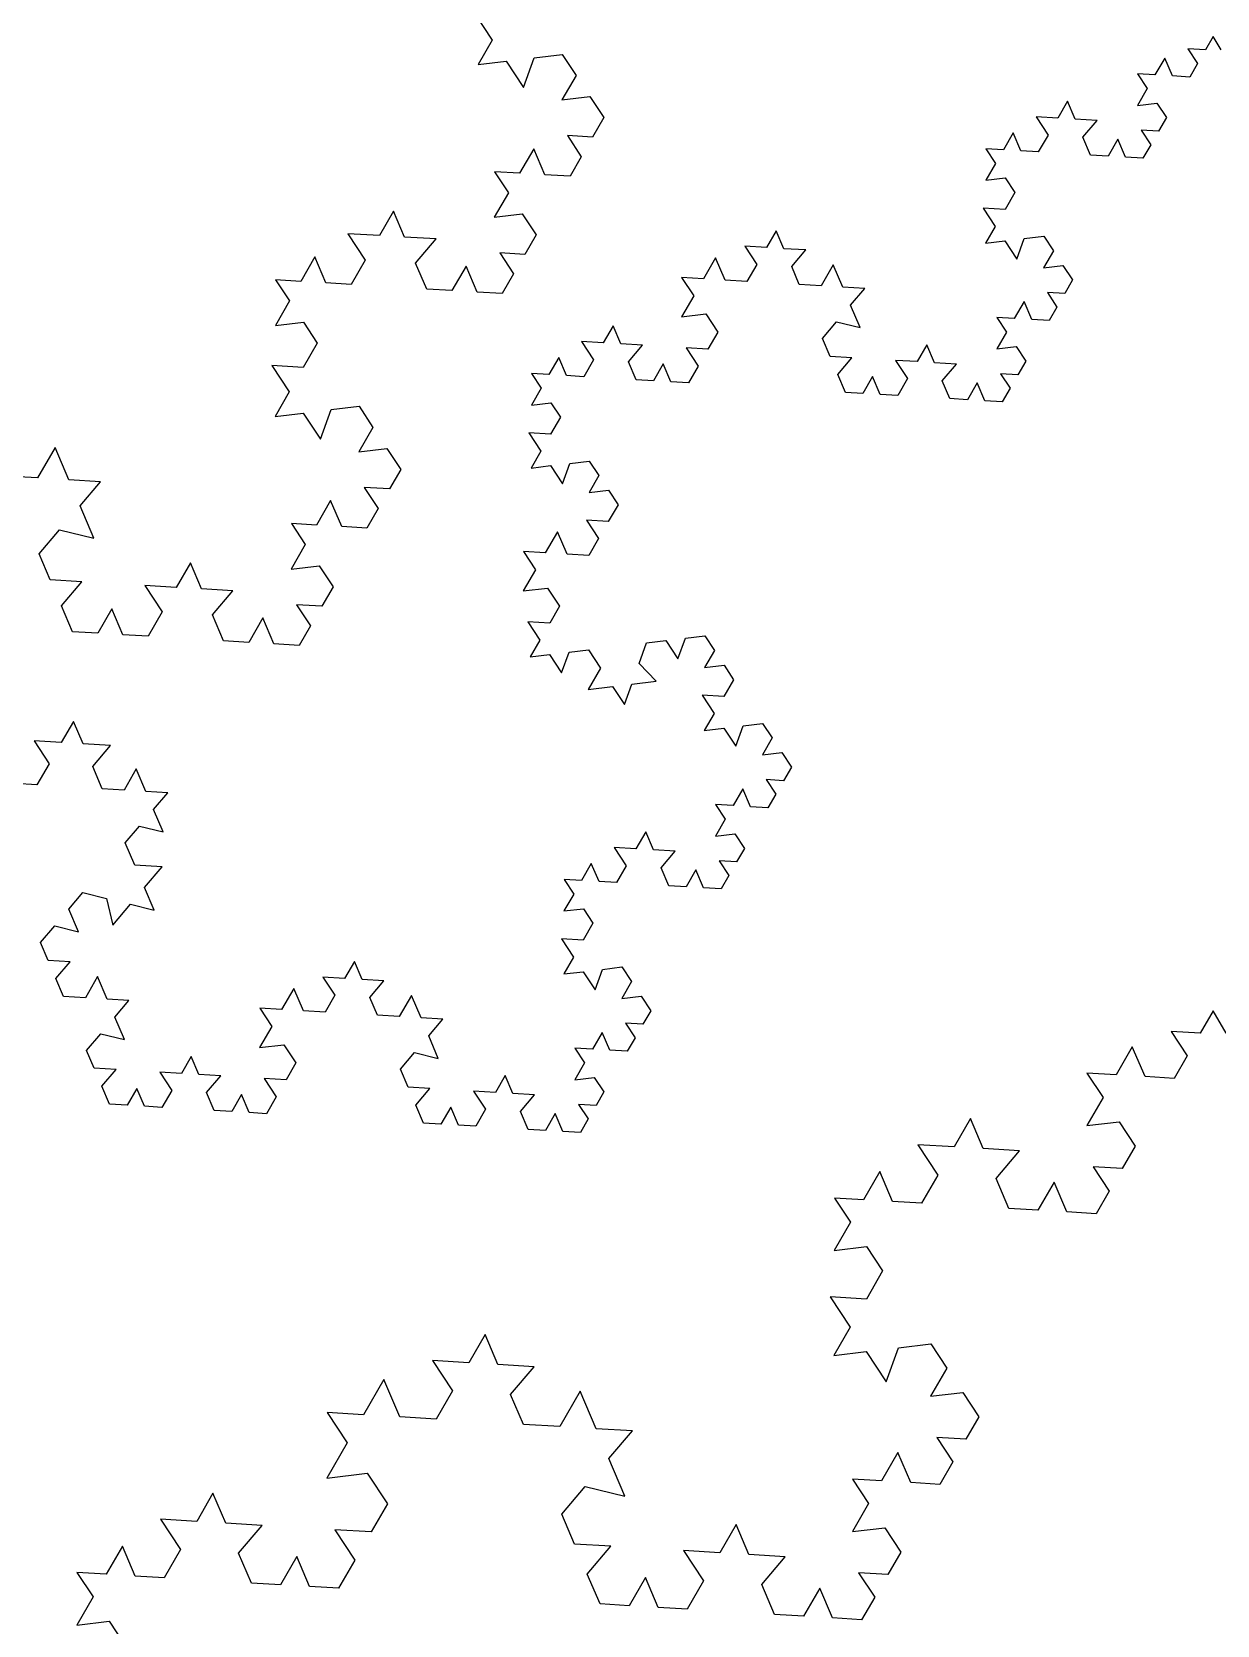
# Model space of a CAD drawing. Header units: inches. Extents: x 15 to 91, y 8 to 301.
# Drawn here: x 49.213 to 52.022, y 250.235 to 254.012 of the extents above; entities that cross this region are included whole.
import ezdxf

# ---------------------------------------------------------------- set-up
doc = ezdxf.new("R2010")
doc.units = ezdxf.units.IN
doc.header["$MEASUREMENT"] = 0
doc.layers.add('2 - Engrave - Shallow (VECTOR)', color=1, linetype='Continuous', true_color=0xff0000)

msp = doc.modelspace()

# ---------------------------------------------------------------- linework, layer by layer
at = {"layer": '2 - Engrave - Shallow (VECTOR)'}
for p, q in [((50.2629, 254.0546), (50.3041, 253.9922)), ((50.3041, 253.9922), (50.2707, 253.9343)), ((52.0132, 254.001), (51.9947, 253.9689)), ((52.0317, 253.9689), (52.0132, 254.001)), ((50.2707, 253.9343), (50.3371, 253.9423)), ((50.3371, 253.9423), (50.3783, 253.8799)), ((50.3783, 253.8799), (50.4035, 253.9503)), ((50.4035, 253.9503), (50.4699, 253.9583)), ((50.4699, 253.9583), (50.5028, 253.9084)), ((51.8981, 253.9498), (51.8749, 253.9097)), ((51.9163, 253.9073), (51.8981, 253.9498)), ((51.9947, 253.9689), (51.9533, 253.9714)), ((51.9533, 253.9714), (51.9761, 253.9369)), ((51.9761, 253.9369), (51.9576, 253.9048)), ((50.5028, 253.9084), (50.4694, 253.8505)), ((51.8749, 253.9097), (51.8336, 253.9122)), ((51.8336, 253.9122), (51.8564, 253.8777)), ((51.9576, 253.9048), (51.9163, 253.9073)), ((51.8564, 253.8777), (51.8333, 253.8376)), ((50.4694, 253.8505), (50.5358, 253.8585)), ((50.5358, 253.8585), (50.5687, 253.8086)), ((51.6679, 253.8475), (51.6448, 253.8074)), ((51.6861, 253.8049), (51.6679, 253.8475)), ((51.8333, 253.8376), (51.8792, 253.8431)), ((51.8792, 253.8431), (51.9021, 253.8086)), ((50.5687, 253.8086), (50.542, 253.7622)), ((51.6448, 253.8074), (51.5931, 253.8105)), ((51.5931, 253.8105), (51.6216, 253.7673)), ((51.7378, 253.8018), (51.6861, 253.8049)), ((51.7043, 253.7624), (51.7378, 253.8018)), ((51.9021, 253.8086), (51.8835, 253.7765)), ((50.542, 253.7622), (50.4823, 253.7658)), ((50.4823, 253.7658), (50.5152, 253.7159)), ((51.539, 253.7723), (51.5158, 253.7322)), ((51.5572, 253.7297), (51.539, 253.7723)), ((51.6216, 253.7673), (51.5985, 253.7272)), ((51.7225, 253.7198), (51.7043, 253.7624)), ((51.787, 253.7574), (51.7638, 253.7173)), ((51.8052, 253.7148), (51.787, 253.7574)), ((51.8835, 253.7765), (51.8422, 253.779)), ((51.8422, 253.779), (51.865, 253.7444)), ((50.4025, 253.7347), (50.3691, 253.6767)), ((50.4288, 253.6732), (50.4025, 253.7347)), ((50.5152, 253.7159), (50.4885, 253.6696)), ((51.5158, 253.7322), (51.4745, 253.7347)), ((51.4745, 253.7347), (51.4973, 253.7001)), ((51.5985, 253.7272), (51.5572, 253.7297)), ((51.7638, 253.7173), (51.7225, 253.7198)), ((51.8465, 253.7123), (51.8052, 253.7148)), ((51.865, 253.7444), (51.8465, 253.7123)), ((50.3691, 253.6767), (50.3094, 253.6803)), ((50.3094, 253.6803), (50.3423, 253.6304)), ((50.4885, 253.6696), (50.4288, 253.6732)), ((51.4973, 253.7001), (51.4742, 253.66)), ((51.4742, 253.66), (51.5201, 253.6656)), ((51.5201, 253.6656), (51.5429, 253.631)), ((50.3423, 253.6304), (50.3089, 253.5725)), ((51.5429, 253.631), (51.5198, 253.5909)), ((50.0701, 253.5868), (50.0366, 253.5289)), ((50.0963, 253.5253), (50.0701, 253.5868)), ((50.3089, 253.5725), (50.3753, 253.5805)), ((50.3753, 253.5805), (50.4082, 253.5306)), ((51.5198, 253.5909), (51.4681, 253.594)), ((51.4681, 253.594), (51.4966, 253.5508)), ((50.0366, 253.5289), (49.962, 253.5334)), ((49.962, 253.5334), (50.0032, 253.471)), ((50.171, 253.5209), (50.0963, 253.5253)), ((50.1226, 253.4638), (50.171, 253.5209)), ((50.4082, 253.5306), (50.3815, 253.4842)), ((50.9775, 253.5405), (50.9543, 253.5004)), ((50.9957, 253.4979), (50.9775, 253.5405)), ((51.4966, 253.5508), (51.4735, 253.5107)), ((51.548, 253.4731), (51.5654, 253.5218)), ((51.5654, 253.5218), (51.6114, 253.5273)), ((51.6114, 253.5273), (51.6342, 253.4928)), ((50.3815, 253.4842), (50.3218, 253.4878)), ((50.3218, 253.4878), (50.3547, 253.4379)), ((50.9543, 253.5004), (50.9027, 253.5035)), ((50.9027, 253.5035), (50.9312, 253.4603)), ((51.0473, 253.4948), (50.9957, 253.4979)), ((51.0139, 253.4553), (51.0473, 253.4948)), ((51.4735, 253.5107), (51.5195, 253.5163)), ((51.5195, 253.5163), (51.548, 253.4731)), ((51.6342, 253.4928), (51.6111, 253.4527)), ((49.8838, 253.4782), (49.8503, 253.4203)), ((49.91, 253.4167), (49.8838, 253.4782)), ((50.0032, 253.471), (49.9698, 253.4131)), ((50.1489, 253.4023), (50.1226, 253.4638)), ((50.242, 253.4567), (50.2086, 253.3988)), ((50.2683, 253.3952), (50.242, 253.4567)), ((50.8336, 253.4765), (50.8047, 253.4264)), ((50.8564, 253.4233), (50.8336, 253.4765)), ((50.9312, 253.4603), (50.908, 253.4202)), ((51.032, 253.4128), (51.0139, 253.4553)), ((51.1126, 253.4598), (51.0837, 253.4097)), ((51.1354, 253.4066), (51.1126, 253.4598)), ((51.6111, 253.4527), (51.657, 253.4582)), ((51.657, 253.4582), (51.6798, 253.4237)), ((49.8503, 253.4203), (49.7906, 253.4238)), ((49.7906, 253.4238), (49.8236, 253.3739)), ((49.9698, 253.4131), (49.91, 253.4167)), ((50.3547, 253.4379), (50.328, 253.3916)), ((50.8047, 253.4264), (50.753, 253.4295)), ((50.753, 253.4295), (50.7816, 253.3863)), ((50.908, 253.4202), (50.8564, 253.4233)), ((51.0837, 253.4097), (51.032, 253.4128)), ((51.187, 253.4035), (51.1354, 253.4066)), ((51.6798, 253.4237), (51.6613, 253.3916)), ((49.8236, 253.3739), (49.7902, 253.316)), ((50.2086, 253.3988), (50.1489, 253.4023)), ((50.328, 253.3916), (50.2683, 253.3952)), ((50.7816, 253.3863), (50.7526, 253.3362)), ((51.1536, 253.364), (51.187, 253.4035)), ((51.5648, 253.3725), (51.5416, 253.3324)), ((51.5829, 253.3299), (51.5648, 253.3725)), ((51.6613, 253.3916), (51.62, 253.3941)), ((51.62, 253.3941), (51.6428, 253.3595)), ((50.7526, 253.3362), (50.8101, 253.3431)), ((50.8101, 253.3431), (50.8386, 253.2999)), ((51.1763, 253.3108), (51.1536, 253.364)), ((51.5416, 253.3324), (51.5003, 253.3349)), ((51.5003, 253.3349), (51.5231, 253.3003)), ((51.6243, 253.3274), (51.5829, 253.3299)), ((51.6428, 253.3595), (51.6243, 253.3274)), ((49.7902, 253.316), (49.8566, 253.324)), ((49.8566, 253.324), (49.8895, 253.2741)), ((50.5906, 253.3148), (50.5674, 253.2747)), ((50.6088, 253.2722), (50.5906, 253.3148)), ((50.8386, 253.2999), (50.8154, 253.2598)), ((51.0866, 253.285), (51.1201, 253.3245)), ((51.1201, 253.3245), (51.1763, 253.3108)), ((51.5231, 253.3003), (51.4999, 253.2602)), ((49.8895, 253.2741), (49.8561, 253.2162)), ((50.5674, 253.2747), (50.5158, 253.2778)), ((50.5158, 253.2778), (50.5443, 253.2346)), ((50.6604, 253.2691), (50.6088, 253.2722)), ((50.627, 253.2297), (50.6604, 253.2691)), ((50.8154, 253.2598), (50.7638, 253.2629)), ((50.7638, 253.2629), (50.7923, 253.2197)), ((51.1048, 253.2425), (51.0866, 253.285)), ((51.3346, 253.2702), (51.3115, 253.2301)), ((51.3528, 253.2276), (51.3346, 253.2702)), ((51.4999, 253.2602), (51.5459, 253.2658)), ((51.5459, 253.2658), (51.5687, 253.2312)), ((49.8561, 253.2162), (49.7814, 253.2207)), ((49.7814, 253.2207), (49.8226, 253.1583)), ((50.4616, 253.2396), (50.4385, 253.1995)), ((50.4798, 253.197), (50.4616, 253.2396)), ((50.5443, 253.2346), (50.5211, 253.1945)), ((50.6451, 253.1871), (50.627, 253.2297)), ((50.7096, 253.2247), (50.6865, 253.1846)), ((50.7278, 253.1821), (50.7096, 253.2247)), ((50.7923, 253.2197), (50.7692, 253.1796)), ((51.1565, 253.2394), (51.1048, 253.2425)), ((51.123, 253.1999), (51.1565, 253.2394)), ((51.3115, 253.2301), (51.2598, 253.2332)), ((51.2598, 253.2332), (51.2883, 253.19)), ((51.4045, 253.2245), (51.3528, 253.2276)), ((51.371, 253.185), (51.4045, 253.2245)), ((51.5687, 253.2312), (51.5502, 253.1991)), ((50.4385, 253.1995), (50.3971, 253.202)), ((50.3971, 253.202), (50.42, 253.1674)), ((50.5211, 253.1945), (50.4798, 253.197)), ((50.6865, 253.1846), (50.6451, 253.1871)), ((50.7692, 253.1796), (50.7278, 253.1821)), ((51.1412, 253.1573), (51.123, 253.1999)), ((51.2056, 253.1949), (51.1825, 253.1548)), ((51.2238, 253.1524), (51.2056, 253.1949)), ((51.2883, 253.19), (51.2652, 253.1499)), ((51.3892, 253.1424), (51.371, 253.185)), ((51.4536, 253.18), (51.4305, 253.1399)), ((51.4718, 253.1375), (51.4536, 253.18)), ((51.5502, 253.1991), (51.5089, 253.2016)), ((51.5089, 253.2016), (51.5317, 253.1671)), ((49.8226, 253.1583), (49.7892, 253.1004)), ((50.42, 253.1674), (50.3968, 253.1273)), ((51.1825, 253.1548), (51.1412, 253.1573)), ((51.2652, 253.1499), (51.2238, 253.1524)), ((51.4305, 253.1399), (51.3892, 253.1424)), ((51.5317, 253.1671), (51.5132, 253.135)), ((49.7892, 253.1004), (49.8556, 253.1084)), ((49.8556, 253.1084), (49.8968, 253.046)), ((49.8968, 253.046), (49.922, 253.1164)), ((49.922, 253.1164), (49.9884, 253.1244)), ((49.9884, 253.1244), (50.0213, 253.0744)), ((50.3968, 253.1273), (50.4428, 253.1329)), ((50.4428, 253.1329), (50.4656, 253.0983)), ((51.5132, 253.135), (51.4718, 253.1375)), ((50.0213, 253.0744), (49.9879, 253.0165)), ((50.4656, 253.0983), (50.4424, 253.0582)), ((50.4424, 253.0582), (50.3908, 253.0613)), ((50.3908, 253.0613), (50.4193, 253.0181)), ((49.268, 253.0268), (49.2262, 252.9544)), ((49.3008, 252.9499), (49.268, 253.0268)), ((49.9879, 253.0165), (50.0543, 253.0245)), ((50.0543, 253.0245), (50.0872, 252.9746)), ((50.4193, 253.0181), (50.3961, 252.978)), ((50.4881, 252.9891), (50.534, 252.9946)), ((50.534, 252.9946), (50.5569, 252.9601)), ((49.2262, 252.9544), (49.1515, 252.9589)), ((50.0872, 252.9746), (50.0605, 252.9283)), ((50.3961, 252.978), (50.4421, 252.9836)), ((50.4421, 252.9836), (50.4706, 252.9404)), ((50.4706, 252.9404), (50.4881, 252.9891)), ((50.5569, 252.9601), (50.5337, 252.92)), ((49.3754, 252.9454), (49.3008, 252.9499)), ((49.3271, 252.8884), (49.3754, 252.9454)), ((50.0605, 252.9283), (50.0008, 252.9319)), ((50.0008, 252.9319), (50.0337, 252.882)), ((50.5337, 252.92), (50.5797, 252.9255)), ((50.5797, 252.9255), (50.6025, 252.891)), ((49.3599, 252.8115), (49.3271, 252.8884)), ((49.921, 252.9007), (49.8876, 252.8428)), ((49.9473, 252.8392), (49.921, 252.9007)), ((50.0337, 252.882), (50.007, 252.8356)), ((50.6025, 252.891), (50.5793, 252.8509)), ((49.8876, 252.8428), (49.8279, 252.8464)), ((49.8279, 252.8464), (49.8608, 252.7965)), ((50.007, 252.8356), (49.9473, 252.8392)), ((50.5793, 252.8509), (50.5277, 252.854)), ((50.5277, 252.854), (50.5562, 252.8108)), ((49.2304, 252.7744), (49.2787, 252.8314)), ((49.2787, 252.8314), (49.3599, 252.8115)), ((50.4586, 252.827), (50.4297, 252.7769)), ((50.4814, 252.7738), (50.4586, 252.827)), ((50.5562, 252.8108), (50.533, 252.7707)), ((49.2566, 252.7129), (49.2304, 252.7744)), ((49.8608, 252.7965), (49.8274, 252.7385)), ((50.4297, 252.7769), (50.378, 252.78)), ((50.378, 252.78), (50.4066, 252.7368)), ((50.533, 252.7707), (50.4814, 252.7738)), ((49.5886, 252.7529), (49.5551, 252.695)), ((49.6148, 252.6914), (49.5886, 252.7529)), ((49.8274, 252.7385), (49.8938, 252.7465)), ((49.8938, 252.7465), (49.9267, 252.6966)), ((50.4066, 252.7368), (50.3776, 252.6867)), ((49.3313, 252.7084), (49.2566, 252.7129)), ((49.2829, 252.6514), (49.3313, 252.7084)), ((49.5551, 252.695), (49.4805, 252.6994)), ((49.4805, 252.6994), (49.5217, 252.6371)), ((49.6895, 252.6869), (49.6148, 252.6914)), ((49.9267, 252.6966), (49.9, 252.6503)), ((50.3776, 252.6867), (50.4351, 252.6936)), ((50.4351, 252.6936), (50.4636, 252.6504)), ((49.3092, 252.5899), (49.2829, 252.6514)), ((49.6411, 252.6299), (49.6895, 252.6869)), ((49.9, 252.6503), (49.8403, 252.6539)), ((49.8403, 252.6539), (49.8733, 252.604)), ((50.4636, 252.6504), (50.4404, 252.6103)), ((49.4023, 252.6442), (49.3689, 252.5863)), ((49.4286, 252.5827), (49.4023, 252.6442)), ((49.5217, 252.6371), (49.4883, 252.5791)), ((49.6674, 252.5684), (49.6411, 252.6299)), ((49.7605, 252.6227), (49.7271, 252.5648)), ((49.7868, 252.5612), (49.7605, 252.6227)), ((50.4404, 252.6103), (50.3888, 252.6134)), ((50.3888, 252.6134), (50.4173, 252.5702)), ((49.3689, 252.5863), (49.3092, 252.5899)), ((49.4883, 252.5791), (49.4286, 252.5827)), ((49.8733, 252.604), (49.8465, 252.5576)), ((50.7619, 252.5744), (50.8078, 252.58)), ((50.8078, 252.58), (50.8306, 252.5454)), ((49.7271, 252.5648), (49.6674, 252.5684)), ((49.8465, 252.5576), (49.7868, 252.5612)), ((50.4173, 252.5702), (50.3942, 252.5301)), ((50.4686, 252.4925), (50.4861, 252.5412)), ((50.4861, 252.5412), (50.532, 252.5467)), ((50.532, 252.5467), (50.5606, 252.5035)), ((50.6525, 252.5146), (50.6699, 252.5634)), ((50.6699, 252.5634), (50.7159, 252.5689)), ((50.7159, 252.5689), (50.7444, 252.5257)), ((50.7444, 252.5257), (50.7619, 252.5744)), ((50.8306, 252.5454), (50.8075, 252.5053)), ((50.3942, 252.5301), (50.4401, 252.5357)), ((50.4401, 252.5357), (50.4686, 252.4925)), ((50.5606, 252.5035), (50.5316, 252.4534)), ((50.6925, 252.4728), (50.6525, 252.5146)), ((50.8075, 252.5053), (50.8535, 252.5109)), ((50.8535, 252.5109), (50.8763, 252.4763)), ((50.6176, 252.4172), (50.635, 252.4659)), ((50.635, 252.4659), (50.6925, 252.4728)), ((50.8763, 252.4763), (50.8531, 252.4362)), ((50.5316, 252.4534), (50.5891, 252.4603)), ((50.5891, 252.4603), (50.6176, 252.4172)), ((50.8531, 252.4362), (50.8015, 252.4393)), ((50.8015, 252.4393), (50.83, 252.3961)), ((50.83, 252.3961), (50.8068, 252.356)), ((49.3116, 252.3773), (49.2827, 252.3272)), ((49.3343, 252.3241), (49.3116, 252.3773)), ((50.8068, 252.356), (50.8528, 252.3616)), ((50.8528, 252.3616), (50.8813, 252.3184)), ((50.8813, 252.3184), (50.8988, 252.3671)), ((50.8988, 252.3671), (50.9447, 252.3726)), ((50.9447, 252.3726), (50.9675, 252.3381)), ((49.2827, 252.3272), (49.2181, 252.3311)), ((49.2181, 252.3311), (49.2537, 252.2771)), ((49.3989, 252.3202), (49.3343, 252.3241)), ((49.3571, 252.2709), (49.3989, 252.3202)), ((50.9675, 252.3381), (50.9444, 252.298)), ((49.2537, 252.2771), (49.2248, 252.227)), ((50.9444, 252.298), (50.9904, 252.3035)), ((50.9904, 252.3035), (51.0132, 252.269)), ((49.3798, 252.2177), (49.3571, 252.2709)), ((49.4604, 252.2647), (49.4315, 252.2146)), ((49.4831, 252.2115), (49.4604, 252.2647)), ((50.9947, 252.2369), (50.9533, 252.2394)), ((50.9533, 252.2394), (50.9761, 252.2048)), ((51.0132, 252.269), (50.9947, 252.2369)), ((49.2248, 252.227), (49.1731, 252.2301)), ((49.4315, 252.2146), (49.3798, 252.2177)), ((49.5348, 252.2084), (49.4831, 252.2115)), ((49.5013, 252.1689), (49.5348, 252.2084)), ((50.8981, 252.2178), (50.8749, 252.1777)), ((50.9163, 252.1752), (50.8981, 252.2178)), ((50.9761, 252.2048), (50.9576, 252.1727)), ((49.5241, 252.1157), (49.5013, 252.1689)), ((50.8749, 252.1777), (50.8336, 252.1802)), ((50.8336, 252.1802), (50.8564, 252.1456)), ((50.9576, 252.1727), (50.9163, 252.1752)), ((49.4344, 252.0899), (49.4678, 252.1294)), ((49.4678, 252.1294), (49.5241, 252.1157)), ((50.8564, 252.1456), (50.8333, 252.1055)), ((49.4571, 252.0367), (49.4344, 252.0899)), ((50.6679, 252.1155), (50.6448, 252.0754)), ((50.6861, 252.0729), (50.6679, 252.1155)), ((50.8333, 252.1055), (50.8792, 252.1111)), ((50.8792, 252.1111), (50.9021, 252.0765)), ((50.6448, 252.0754), (50.5931, 252.0785)), ((50.5931, 252.0785), (50.6216, 252.0353)), ((50.7378, 252.0698), (50.6861, 252.0729)), ((50.7043, 252.0303), (50.7378, 252.0698)), ((50.8835, 252.0444), (50.8422, 252.0469)), ((50.8422, 252.0469), (50.865, 252.0124)), ((50.9021, 252.0765), (50.8835, 252.0444)), ((49.5217, 252.0328), (49.4571, 252.0367)), ((49.4798, 251.9835), (49.5217, 252.0328)), ((50.539, 252.0402), (50.5158, 252.0001)), ((50.5572, 251.9977), (50.539, 252.0402)), ((50.6216, 252.0353), (50.5985, 251.9952)), ((50.7225, 251.9877), (50.7043, 252.0303)), ((50.787, 252.0253), (50.7638, 251.9852)), ((50.8052, 251.9828), (50.787, 252.0253)), ((50.865, 252.0124), (50.8465, 251.9803)), ((49.3004, 251.932), (49.3339, 251.9715)), ((49.3339, 251.9715), (49.3901, 251.9578)), ((49.5026, 251.9303), (49.4798, 251.9835)), ((50.5158, 252.0001), (50.4745, 252.0026)), ((50.4745, 252.0026), (50.4973, 251.9681)), ((50.5985, 251.9952), (50.5572, 251.9977)), ((50.7638, 251.9852), (50.7225, 251.9877)), ((50.8465, 251.9803), (50.8052, 251.9828)), ((49.3901, 251.9578), (49.4045, 251.8947)), ((49.4045, 251.8947), (49.4463, 251.944)), ((49.4463, 251.944), (49.5026, 251.9303)), ((50.4973, 251.9681), (50.4742, 251.928)), ((50.4742, 251.928), (50.5201, 251.9335)), ((50.5201, 251.9335), (50.5429, 251.8989)), ((49.3232, 251.8788), (49.3004, 251.932)), ((50.5429, 251.8989), (50.5198, 251.8589)), ((49.2335, 251.8531), (49.267, 251.8926)), ((49.267, 251.8926), (49.3232, 251.8788)), ((50.5198, 251.8589), (50.4681, 251.862)), ((50.4681, 251.862), (50.4966, 251.8188)), ((49.2517, 251.8105), (49.2335, 251.8531)), ((49.3033, 251.8074), (49.2517, 251.8105)), ((49.2698, 251.7679), (49.3033, 251.8074)), ((49.9775, 251.8084), (49.9543, 251.7683)), ((49.9957, 251.7659), (49.9775, 251.8084)), ((50.4966, 251.8188), (50.4735, 251.7787)), ((50.4735, 251.7787), (50.5195, 251.7842)), ((50.5195, 251.7842), (50.548, 251.741)), ((50.548, 251.741), (50.5654, 251.7897)), ((50.5654, 251.7897), (50.6114, 251.7953)), ((50.6114, 251.7953), (50.6342, 251.7607)), ((49.288, 251.7254), (49.2698, 251.7679)), ((49.3686, 251.7724), (49.3397, 251.7223)), ((49.3914, 251.7192), (49.3686, 251.7724)), ((49.8336, 251.7445), (49.8047, 251.6944)), ((49.8564, 251.6913), (49.8336, 251.7445)), ((49.9543, 251.7683), (49.9027, 251.7714)), ((49.9027, 251.7714), (49.9312, 251.7283)), ((50.0473, 251.7628), (49.9957, 251.7659)), ((50.0139, 251.7233), (50.0473, 251.7628)), ((50.6342, 251.7607), (50.6111, 251.7206)), ((49.3397, 251.7223), (49.288, 251.7254)), ((49.443, 251.7161), (49.3914, 251.7192)), ((49.4095, 251.6766), (49.443, 251.7161)), ((49.9312, 251.7283), (49.908, 251.6882)), ((50.032, 251.6807), (50.0139, 251.7233)), ((50.1126, 251.7277), (50.0837, 251.6776)), ((50.1354, 251.6745), (50.1126, 251.7277)), ((50.6111, 251.7206), (50.657, 251.7262)), ((50.657, 251.7262), (50.6798, 251.6916)), ((49.4323, 251.6234), (49.4095, 251.6766)), ((49.8047, 251.6944), (49.753, 251.6975)), ((49.753, 251.6975), (49.7816, 251.6543)), ((49.908, 251.6882), (49.8564, 251.6913)), ((50.0837, 251.6776), (50.032, 251.6807)), ((50.187, 251.6714), (50.1354, 251.6745)), ((50.1536, 251.6319), (50.187, 251.6714)), ((50.6798, 251.6916), (50.6613, 251.6595)), ((52.0132, 251.6916), (51.9823, 251.6382)), ((52.044, 251.6382), (52.0132, 251.6916)), ((49.3426, 251.5976), (49.3761, 251.6371)), ((49.3761, 251.6371), (49.4323, 251.6234)), ((49.7816, 251.6543), (49.7526, 251.6041)), ((50.1763, 251.5787), (50.1536, 251.6319)), ((50.5648, 251.6404), (50.5416, 251.6003)), ((50.5829, 251.5979), (50.5648, 251.6404)), ((50.6613, 251.6595), (50.62, 251.662)), ((50.62, 251.662), (50.6428, 251.6275)), ((51.9823, 251.6382), (51.9134, 251.6423)), ((51.9134, 251.6423), (51.9514, 251.5847)), ((49.3608, 251.5551), (49.3426, 251.5976)), ((49.7526, 251.6041), (49.8101, 251.6111)), ((49.8101, 251.6111), (49.8386, 251.5679)), ((50.5416, 251.6003), (50.5003, 251.6028)), ((50.5003, 251.6028), (50.5231, 251.5683)), ((50.6243, 251.5954), (50.5829, 251.5979)), ((50.6428, 251.6275), (50.6243, 251.5954)), ((51.8214, 251.6063), (51.7828, 251.5395)), ((51.8517, 251.5354), (51.8214, 251.6063)), ((49.4124, 251.552), (49.3608, 251.5551)), ((49.5906, 251.5828), (49.5674, 251.5427)), ((49.6088, 251.5402), (49.5906, 251.5828)), ((49.8386, 251.5679), (49.8154, 251.5278)), ((50.0866, 251.553), (50.1201, 251.5925)), ((50.1201, 251.5925), (50.1763, 251.5787)), ((50.5231, 251.5683), (50.4999, 251.5282)), ((51.9514, 251.5847), (51.9206, 251.5312)), ((49.379, 251.5125), (49.4124, 251.552)), ((49.5674, 251.5427), (49.5158, 251.5458)), ((49.5158, 251.5458), (49.5443, 251.5026)), ((49.6604, 251.5371), (49.6088, 251.5402)), ((49.627, 251.4976), (49.6604, 251.5371)), ((49.8154, 251.5278), (49.7638, 251.5309)), ((49.7638, 251.5309), (49.7923, 251.4877)), ((50.1048, 251.5104), (50.0866, 251.553)), ((50.3346, 251.5381), (50.3115, 251.498)), ((50.3528, 251.4955), (50.3346, 251.5381)), ((50.4999, 251.5282), (50.5459, 251.5337)), ((50.5459, 251.5337), (50.5687, 251.4992)), ((51.7828, 251.5395), (51.7139, 251.5436)), ((51.7139, 251.5436), (51.7519, 251.486)), ((51.9206, 251.5312), (51.8517, 251.5354)), ((49.3971, 251.4699), (49.379, 251.5125)), ((49.4616, 251.5075), (49.4385, 251.4674)), ((49.4798, 251.465), (49.4616, 251.5075)), ((49.5443, 251.5026), (49.5211, 251.4625)), ((49.6451, 251.455), (49.627, 251.4976)), ((49.7096, 251.4927), (49.6865, 251.4526)), ((49.7278, 251.4501), (49.7096, 251.4927)), ((49.7923, 251.4877), (49.7692, 251.4476)), ((50.1565, 251.5073), (50.1048, 251.5104)), ((50.123, 251.4678), (50.1565, 251.5073)), ((50.3115, 251.498), (50.2598, 251.5011)), ((50.2598, 251.5011), (50.2883, 251.4579)), ((50.4045, 251.4924), (50.3528, 251.4955)), ((50.371, 251.453), (50.4045, 251.4924)), ((50.5687, 251.4992), (50.5502, 251.4671)), ((51.7519, 251.486), (51.7134, 251.4192)), ((49.4385, 251.4674), (49.3971, 251.4699)), ((49.5211, 251.4625), (49.4798, 251.465)), ((49.6865, 251.4526), (49.6451, 251.455)), ((49.7692, 251.4476), (49.7278, 251.4501)), ((50.1412, 251.4253), (50.123, 251.4678)), ((50.2056, 251.4629), (50.1825, 251.4228)), ((50.2238, 251.4203), (50.2056, 251.4629)), ((50.2883, 251.4579), (50.2652, 251.4178)), ((50.3892, 251.4104), (50.371, 251.453)), ((50.4536, 251.448), (50.4305, 251.4079)), ((50.4718, 251.4054), (50.4536, 251.448)), ((50.5502, 251.4671), (50.5089, 251.4696)), ((50.5089, 251.4696), (50.5317, 251.435)), ((50.1825, 251.4228), (50.1412, 251.4253)), ((50.2652, 251.4178), (50.2238, 251.4203)), ((50.4305, 251.4079), (50.3892, 251.4104)), ((50.5132, 251.4029), (50.4718, 251.4054)), ((50.5317, 251.435), (50.5132, 251.4029)), ((51.4378, 251.4358), (51.3992, 251.3689)), ((51.4681, 251.3648), (51.4378, 251.4358)), ((51.7134, 251.4192), (51.79, 251.4285)), ((51.79, 251.4285), (51.828, 251.3709)), ((51.3992, 251.3689), (51.3131, 251.3741)), ((51.3131, 251.3741), (51.3606, 251.3021)), ((51.828, 251.3709), (51.7971, 251.3174)), ((51.5542, 251.3596), (51.4681, 251.3648)), ((51.4984, 251.2938), (51.5542, 251.3596)), ((51.2228, 251.3104), (51.1843, 251.2436)), ((51.2532, 251.2394), (51.2228, 251.3104)), ((51.3606, 251.3021), (51.322, 251.2353)), ((51.5287, 251.2229), (51.4984, 251.2938)), ((51.7971, 251.3174), (51.7282, 251.3215)), ((51.7282, 251.3215), (51.7663, 251.2639)), ((51.6362, 251.2856), (51.5976, 251.2188)), ((51.6665, 251.2146), (51.6362, 251.2856)), ((51.7663, 251.2639), (51.7354, 251.2105)), ((51.1843, 251.2436), (51.1154, 251.2477)), ((51.1154, 251.2477), (51.1534, 251.1901)), ((51.322, 251.2353), (51.2532, 251.2394)), ((51.5976, 251.2188), (51.5287, 251.2229)), ((51.1534, 251.1901), (51.1148, 251.1233)), ((51.7354, 251.2105), (51.6665, 251.2146)), ((51.1148, 251.1233), (51.1914, 251.1325)), ((51.1914, 251.1325), (51.2295, 251.0749)), ((51.2295, 251.0749), (51.1909, 251.0081)), ((51.1909, 251.0081), (51.1048, 251.0133)), ((51.1048, 251.0133), (51.1523, 250.9413)), ((50.287, 250.9241), (50.2484, 250.8572)), ((50.3173, 250.8531), (50.287, 250.9241)), ((51.1523, 250.9413), (51.1137, 250.8745)), ((51.1137, 250.8745), (51.1903, 250.8837)), ((51.1903, 250.8837), (51.2379, 250.8117)), ((51.2379, 250.8117), (51.2669, 250.8929)), ((51.2669, 250.8929), (51.3435, 250.9021)), ((51.3435, 250.9021), (51.3816, 250.8445)), ((50.2484, 250.8572), (50.1623, 250.8624)), ((50.1623, 250.8624), (50.2099, 250.7904)), ((50.4035, 250.8479), (50.3173, 250.8531)), ((50.3476, 250.7822), (50.4035, 250.8479)), ((51.3816, 250.8445), (51.343, 250.7777)), ((50.0473, 250.8175), (49.9991, 250.7339)), ((50.0852, 250.7288), (50.0473, 250.8175)), ((50.2099, 250.7904), (50.1713, 250.7236)), ((50.378, 250.7112), (50.3476, 250.7822)), ((50.5123, 250.7896), (50.4641, 250.706)), ((50.5502, 250.7009), (50.5123, 250.7896)), ((51.343, 250.7777), (51.4196, 250.787)), ((51.4196, 250.787), (51.4576, 250.7294)), ((49.9991, 250.7339), (49.9129, 250.7391)), ((49.9129, 250.7391), (49.9605, 250.6671)), ((50.1713, 250.7236), (50.0852, 250.7288)), ((51.4576, 250.7294), (51.4267, 250.6759)), ((50.4641, 250.706), (50.378, 250.7112)), ((50.6363, 250.6957), (50.5502, 250.7009)), ((50.5805, 250.6299), (50.6363, 250.6957)), ((49.9605, 250.6671), (49.9123, 250.5836)), ((51.4267, 250.6759), (51.3579, 250.68)), ((51.3579, 250.68), (51.3959, 250.6224)), ((50.6184, 250.5412), (50.5805, 250.6299)), ((51.2658, 250.6441), (51.2272, 250.5773)), ((51.2961, 250.5731), (51.2658, 250.6441)), ((51.3959, 250.6224), (51.365, 250.569)), ((49.9123, 250.5836), (50.008, 250.5951)), ((50.008, 250.5951), (50.0555, 250.5231)), ((51.2272, 250.5773), (51.1583, 250.5814)), ((51.1583, 250.5814), (51.1964, 250.5238)), ((51.365, 250.569), (51.2961, 250.5731)), ((49.6422, 250.5479), (49.6036, 250.4811)), ((49.6725, 250.477), (49.6422, 250.5479)), ((50.4689, 250.4983), (50.5247, 250.5641)), ((50.5247, 250.5641), (50.6184, 250.5412)), ((50.0555, 250.5231), (50.017, 250.4563)), ((50.4992, 250.4274), (50.4689, 250.4983)), ((51.1964, 250.5238), (51.1578, 250.457)), ((49.6036, 250.4811), (49.5175, 250.4863)), ((49.5175, 250.4863), (49.565, 250.4143)), ((49.7586, 250.4718), (49.6725, 250.477)), ((49.7028, 250.406), (49.7586, 250.4718)), ((50.017, 250.4563), (49.9309, 250.4615)), ((49.9309, 250.4615), (49.9784, 250.3895)), ((50.8822, 250.4735), (50.8437, 250.4067)), ((50.9125, 250.4026), (50.8822, 250.4735)), ((51.1578, 250.457), (51.2344, 250.4662)), ((51.2344, 250.4662), (51.2724, 250.4086)), ((49.4273, 250.4226), (49.3887, 250.3557)), ((49.4576, 250.3516), (49.4273, 250.4226)), ((50.5853, 250.4222), (50.4992, 250.4274)), ((50.5295, 250.3564), (50.5853, 250.4222)), ((49.565, 250.4143), (49.5265, 250.3475)), ((49.7331, 250.3351), (49.7028, 250.406)), ((49.8406, 250.3978), (49.802, 250.3309)), ((49.8709, 250.3268), (49.8406, 250.3978)), ((49.9784, 250.3895), (49.9398, 250.3227)), ((50.8437, 250.4067), (50.7575, 250.4119)), ((50.7575, 250.4119), (50.8051, 250.3399)), ((50.9987, 250.3974), (50.9125, 250.4026)), ((50.9429, 250.3316), (50.9987, 250.3974)), ((51.2724, 250.4086), (51.2416, 250.3552)), ((49.3887, 250.3557), (49.3198, 250.3599)), ((49.3198, 250.3599), (49.3578, 250.3023)), ((49.5265, 250.3475), (49.4576, 250.3516)), ((50.5598, 250.2855), (50.5295, 250.3564)), ((50.6673, 250.3481), (50.6287, 250.2813)), ((50.6976, 250.2772), (50.6673, 250.3481)), ((51.2416, 250.3552), (51.1727, 250.3593)), ((51.1727, 250.3593), (51.2107, 250.3017)), ((49.802, 250.3309), (49.7331, 250.3351)), ((49.9398, 250.3227), (49.8709, 250.3268)), ((50.8051, 250.3399), (50.7665, 250.273)), ((50.9732, 250.2606), (50.9429, 250.3316)), ((51.0806, 250.3233), (51.0421, 250.2565)), ((51.1109, 250.2524), (51.0806, 250.3233)), ((49.3578, 250.3023), (49.3192, 250.2355)), ((50.6287, 250.2813), (50.5598, 250.2855)), ((50.7665, 250.273), (50.6976, 250.2772)), ((51.2107, 250.3017), (51.1798, 250.2482)), ((49.3192, 250.2355), (49.3958, 250.2447)), ((49.3958, 250.2447), (49.4339, 250.1871)), ((51.0421, 250.2565), (50.9732, 250.2606)), ((51.1798, 250.2482), (51.1109, 250.2524))]:
    msp.add_line(p, q, dxfattribs=at)

doc.saveas('drawing.dxf')
